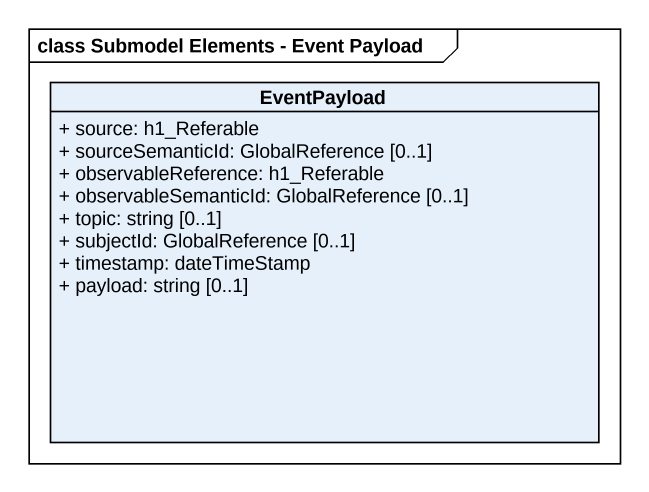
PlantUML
@startuml
mainframe class Submodel Elements - Event Payload
hide circle
hide empty members
skinparam classAttributeIconSize 0
class EventPayload {
  + source: h1_Referable
  + sourceSemanticId: GlobalReference [0..1]
  + observableReference: h1_Referable
  + observableSemanticId: GlobalReference [0..1]
  + topic: string [0..1]
  + subjectId: GlobalReference [0..1]
  + timestamp: dateTimeStamp
  + payload: string [0..1]
}
@enduml
